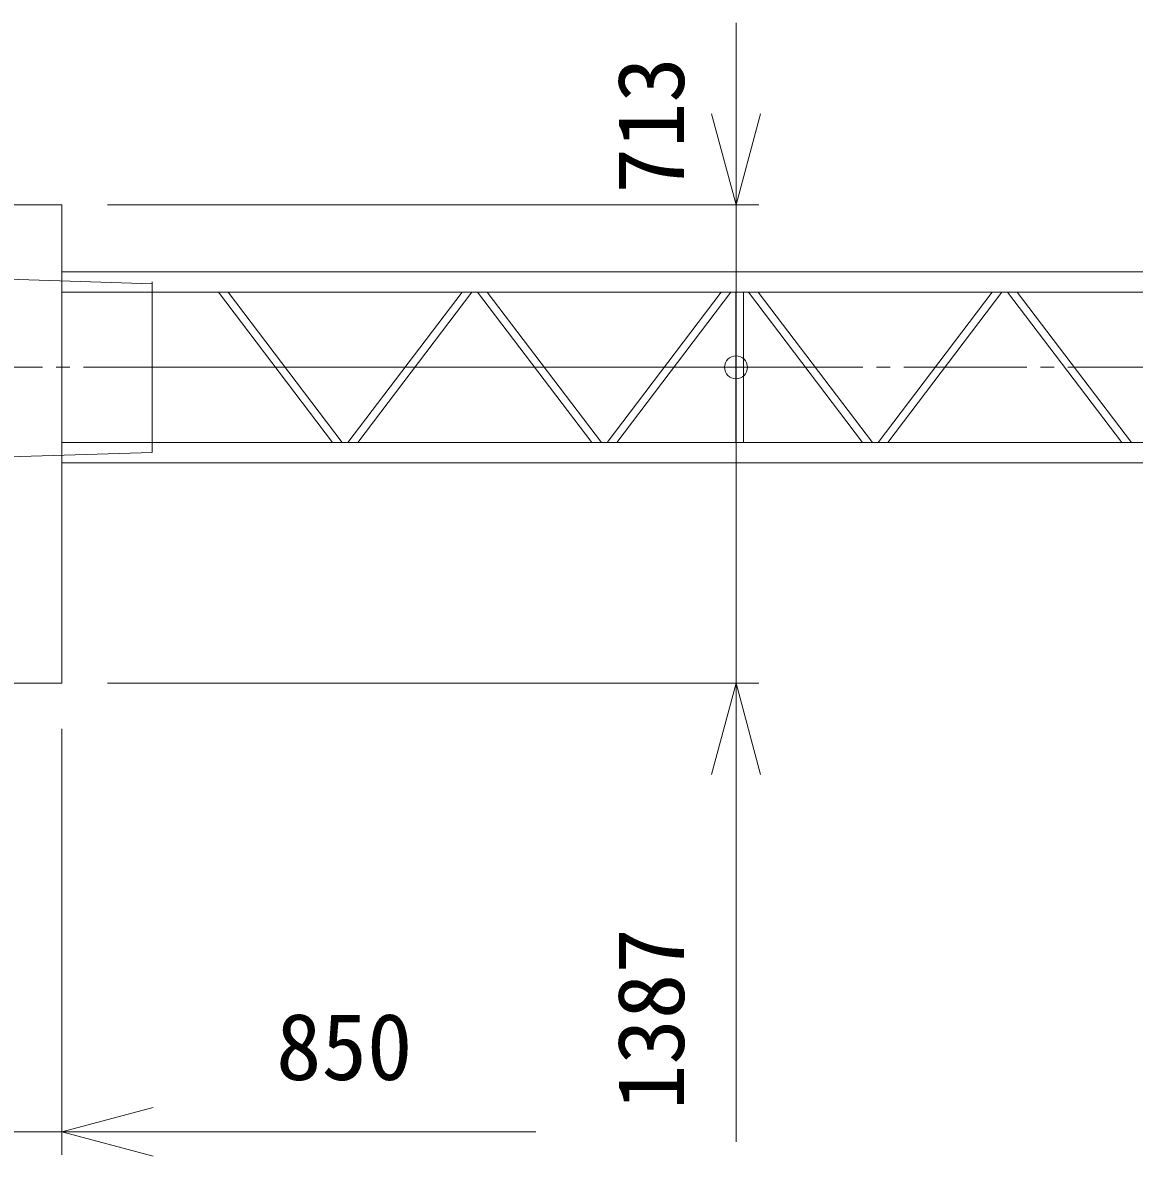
# Model space of a CAD drawing. Units: millimetres, scale not verified. Extents: x -17786 to 17808, y -24773 to 27267.
# Drawn here: x -10930 to -6052, y 18661 to 23638 of the extents above; entities that cross this region are included whole.
import ezdxf
from ezdxf.enums import TextEntityAlignment as Align

# ---------------------------------------------------------------- set-up
doc = ezdxf.new("R2010")
doc.units = ezdxf.units.MM
doc.header["$LTSCALE"] = 60
doc.linetypes.add('CHAIN2', pattern=[12, 9, -1, 1, -1])
for name, color, linetype, lineweight in [('0-3_05 寸法', 7, 'Continuous', 18), ('0-4_10 当社外形線', 3, 'Continuous', 18), ('0-5_12 当社中心線', 3, 'CHAIN2', 18)]:
    doc.layers.add(name, color=color, linetype=linetype, lineweight=lineweight)
doc.styles.add('ＭＳ ゴシック', font='')
doc.styles.get('ＭＳ ゴシック').set_extended_font_data('MS Gothic')

msp = doc.modelspace()

# ---------------------------------------------------------------- linework, layer by layer
at = {"layer": '0-3_05 寸法'}
for p, q in [((-7799.76, 23238.18), (-7799.76, 23638.18)), ((-7799.76, 22838.18), (-7799.76, 23238.18)), ((-10558.51, 22838.18), (-7699.76, 22838.18)), ((-7799.76, 22838.18), (-7799.76, 22438.18)), ((-7799.76, 22125.18), (-7799.76, 22438.18)), ((-10558.51, 22125.18), (-7699.76, 22125.18)), ((-10558.51, 22125.18), (-7699.76, 22125.18)), ((-7799.76, 22125.18), (-7799.76, 21138.18)), ((-7799.76, 20738.18), (-7799.76, 21138.18)), ((-10558.51, 20738.18), (-7699.76, 20738.18)), ((-7799.76, 20738.18), (-7799.76, 18724.85)), ((-7799.76, 20738.18), (-7799.76, 20338.18)), ((-10758.51, 20538.18), (-10758.51, 18668.64)), ((-7799.76, 20338.18), (-7799.76, 19938.18)), ((-11608.51, 18768.64), (-10758.51, 18768.64)), ((-10758.51, 18768.64), (-10358.51, 18768.64)), ((-10358.51, 18768.64), (-8678.51, 18768.64))]:
    msp.add_line(p, q, dxfattribs=at)
for points in [[(-7692.58, 23238.18), (-7799.76, 22838.18), (-7906.94, 23238.18)], [(-7906.94, 20338.18), (-7799.76, 20738.18), (-7692.58, 20338.18)], [(-10358.51, 18661.46), (-10758.51, 18768.64), (-10358.51, 18875.82)]]:
    msp.add_lwpolyline(points, dxfattribs=at)
msp.add_circle((-7799.76, 22125.18), 50, dxfattribs=at)
msp.add_circle((-7799.76, 22125.18), 50, dxfattribs=at)
at = {"layer": '0-4_10 当社外形線'}
for p, q in [((-13134.66, 22582.08), (-10362.06, 22492.06)), ((-10758.51, 22544.74), (-4602.34, 22544.7)), ((-10362.06, 22501.07), (-10362.06, 21750.9)), ((-10362.06, 22501.07), (-10362.06, 21750.9)), ((-10758.52, 22455.63), (-4602.34, 22455.59)), ((-9570.43, 21794.73), (-10071.47, 22455.63)), ((-9527.76, 21794.73), (-10028.8, 22455.63)), ((-9502.87, 21794.73), (-9001.82, 22455.62)), ((-9460.21, 21794.73), (-8959.16, 22455.62)), ((-8433.23, 21794.72), (-8934.27, 22455.62)), ((-8390.56, 21794.72), (-8891.61, 22455.62)), ((-8365.68, 21794.72), (-7864.62, 22455.62)), ((-8323.01, 21794.72), (-7821.95, 22455.61)), ((-7800.51, 22455.62), (-7800.52, 21794.72)), ((-7766.51, 22455.61), (-7766.52, 21794.72)), ((-7244.02, 21794.71), (-7745.07, 22455.61)), ((-7201.36, 21794.72), (-7702.4, 22455.61)), ((-7176.47, 21794.71), (-6675.42, 22455.61)), ((-7133.81, 21794.71), (-6632.75, 22455.61)), ((-6106.82, 21794.7), (-6607.87, 22455.6)), ((-6064.16, 21794.71), (-6565.2, 22455.6)), ((-13134.66, 21668.39), (-10362.06, 21750.9)), ((-10758.52, 21794.73), (-4602.33, 21794.7)), ((-10758.52, 21705.63), (-4602.33, 21705.59))]:
    msp.add_line(p, q, dxfattribs=at)
msp.add_lwpolyline([(-13349.51, 22838.18), (-10758.51, 22838.18), (-10758.51, 20738.18), (-13349.51, 20738.18)], close=True, dxfattribs=at)
at = {"layer": '0-5_12 当社中心線'}
msp.add_line((8596.63, 22125.18), (-16255.86, 22125.18), dxfattribs=at)

# ---------------------------------------------------------------- texts
at = {"layer": '0-3_05 寸法', "style": 'ＭＳ ゴシック'}
for s, p in [('713', (-7939.76, 22888.25)), ('1387', (-7939.76, 18864.85))]:
    msp.add_text(s, height=293.3, rotation=90, dxfattribs=at).set_placement(p, align=Align.BOTTOM_LEFT)
msp.add_text('850', height=293.3, dxfattribs=at).set_placement((-9818.51, 18908.64), align=Align.BOTTOM_LEFT)

doc.saveas('drawing.dxf')
